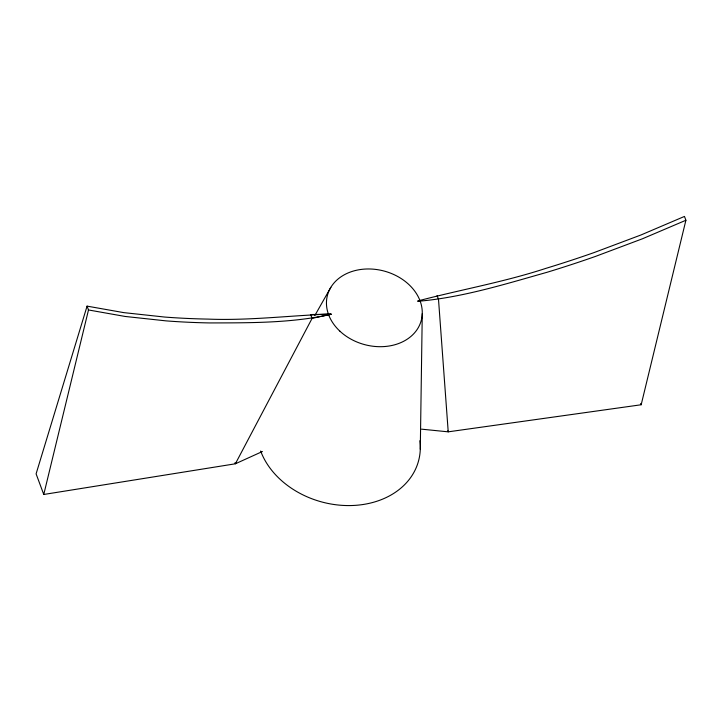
<?xml version="1.0" encoding="UTF-8"?>
<svg xmlns="http://www.w3.org/2000/svg" width="722" height="722" viewBox="0 0 722 722"><rect width="100%" height="100%" fill="white"/><g stroke="black" fill="none" stroke-linecap="round" stroke-linejoin="round"><path stroke-width="1.08" d="M420.285 449.21L422.262 313.637M262.438 451.503L235.372 463.795L43.762 494.471L88.499 309.964L87.073 306.128L123.751 312.626L164.634 317.048A654.52 354.565 -20.4 0 0 208.234 319.106C249.316 320.712 290.163 315.496 331.118 314.016L331.227 314.296C291.444 323.203 250.236 322.833 209.66 322.933A654.52 354.511 -20.4 0 1 166.06 320.875L125.177 316.462L88.499 309.964M421.522 429.157L448.218 431.837L641.172 404.762L685.9 220.264L684.474 216.429L640.992 234.966L594.134 252.556A654.52 354.565 -20.4 0 1 545.652 268.44C503.703 282.167 460.14 289.757 417.578 301.029L417.686 301.318C461.872 297.654 504.588 284.26 547.077 272.275A654.52 354.52 -20.4 0 0 595.551 256.391L642.418 238.792L685.9 220.264M87.073 306.128L36.1 473.858L43.762 494.471M312.094 318.375L331.172 314.16L310.677 314.548L312.094 318.375L235.372 463.795L234.984 462.73M314.801 315.595L330.847 287.32M640.694 403.481L641.172 404.762M437.09 295.56L438.507 299.395L448.218 431.837L447.82 430.772M419.879 440.727A82.777 64.872 15.2 0 1 355.034 505.373A82.777 64.872 15.2 0 1 260.642 451.024M339.954 331.227A48.564 38.058 15.2 0 0 420.439 323.023A48.564 38.058 15.2 0 0 362.679 269.252A48.564 38.058 15.2 0 0 339.954 331.227"/></g></svg>
